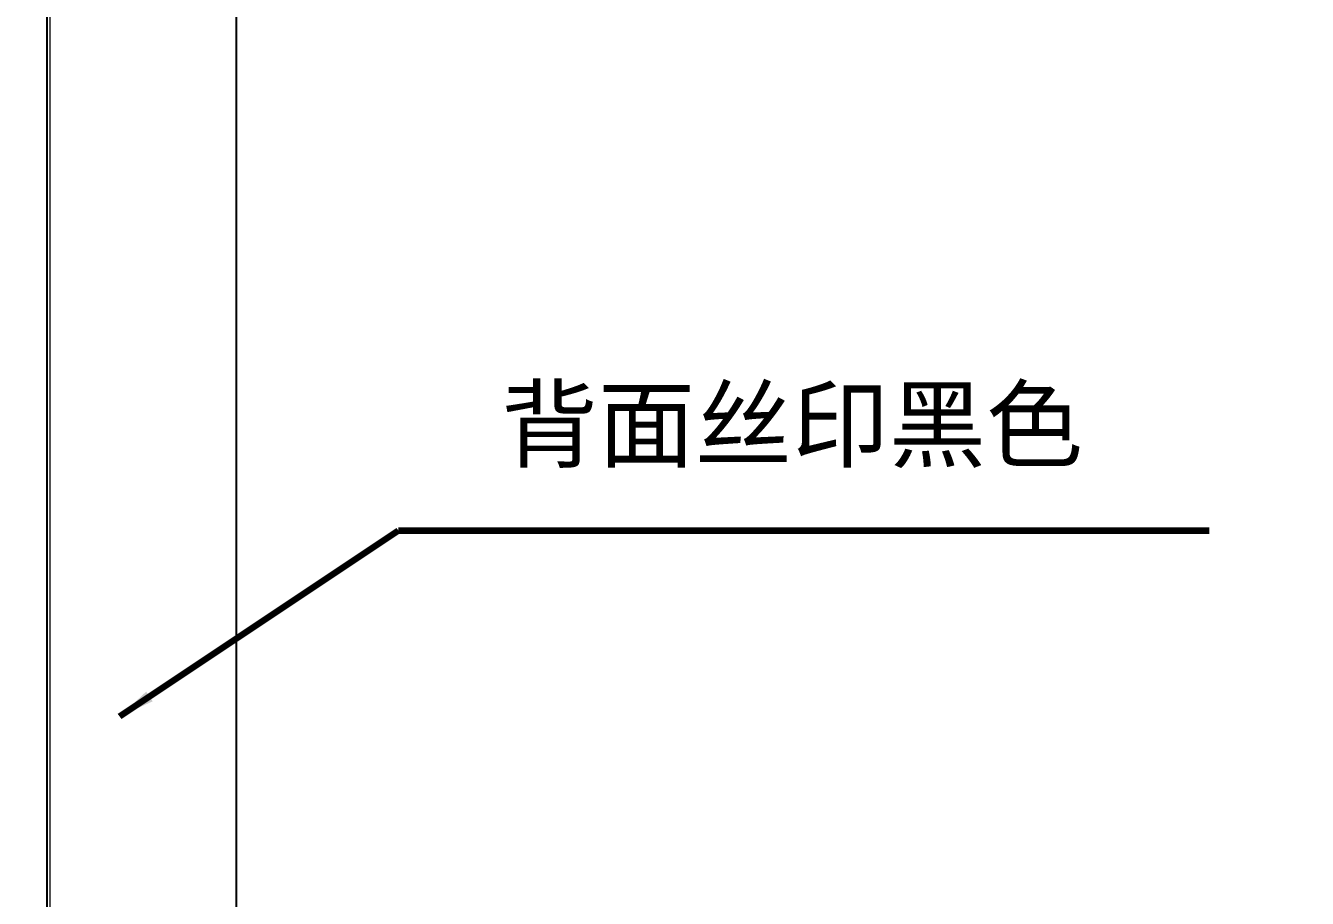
# Model space of a CAD drawing. Header units: millimetres. Extents: x 20905 to 43117, y -15595 to -5301.
# Drawn here: x 21054.3 to 21144.4, y -15090.7 to -15029.3 of the extents above; entities that cross this region are included whole.
import ezdxf

# ---------------------------------------------------------------- set-up
doc = ezdxf.new("R2010")
doc.units = ezdxf.units.MM
doc.header["$LTSCALE"] = 0.2
doc.header["$PDMODE"] = 35
for name, color, linetype in [('DIM', 4, 'Continuous'), ('LENS', 6, 'Continuous'), ('保护膜', 3, 'Continuous')]:
    doc.layers.add(name, color=color, linetype=linetype)
doc.styles.add('TXT', font='arial.ttf', dxfattribs={"height": 3.5})
doc.styles.add('宋体', font='arial.ttf')
doc.dimstyles.get("Standard").update_dxf_attribs({"dimtxt": 4, "dimasz": 2.5, "dimexe": 1, "dimexo": 1, "dimtad": 1, "dimdsep": 46, "dimtxsty": '宋体', "dimcen": 0.09, "dimclrd": 256, "dimclre": 256, "dimclrt": 256, "dimadec": 0, "dimazin": 0, "dimtp": 0.005, "dimtm": 0.005, "dimtfac": 1, "dimtofl": 0, "dimtmove": 0, "dimatfit": 3, "dimfxl": 1, "dimtolj": 1, "dimlwd": -1, "dimlwe": -1, "dimarcsym": 0})
doc.dimstyles.new('STANDARD$0', dxfattribs={"dimtxt": 1.8, "dimasz": 2, "dimexe": 0.5, "dimexo": 0.6, "dimgap": 0.3, "dimtad": 0, "dimzin": 9, "dimdsep": 46, "dimtxsty": 'TXT', "dimcen": -2, "dimclrd": 256, "dimclre": 256, "dimclrt": 256, "dimadec": 1, "dimazin": 2, "dimtp": 0.2, "dimtm": 0.2, "dimtfac": 0.5, "dimtmove": 0, "dimatfit": 3, "dimfxl": 1, "dimtolj": 2, "dimarcsym": 0})

# ---------------------------------------------------------------- blocks, each defined once
blk = doc.blocks.new('*D18')
at = {"layer": 'Defpoints', "color": 0, "transparency": 16777216}
for p in [(21061.624, -14967.723), (21001.864, -15123.923), (21062.95, -15123.923)]:
    blk.add_point(p, dxfattribs=at)
at = {"layer": 'DIM', "lineweight": -2, "transparency": 16777216}
for p, q in [((21061.124, -14967.723), (20999.864, -14967.723)), ((21001.864, -14970.223), (21001.864, -15121.423)), ((21062.45, -15123.923), (20999.864, -15123.923))]:
    blk.add_line(p, q, dxfattribs=at)
at = {"layer": 'DIM', "transparency": 16777216}
for points in [[(21001.447, -14970.223), (21002.281, -14970.223), (21001.864, -14967.723)], [(21001.447, -15121.423), (21002.281, -15121.423), (21001.864, -15123.923)]]:
    blk.add_solid(points, dxfattribs=at)
at = {"layer": 'DIM', "transparency": 16777216, "insert": (20992.864, -15045.652), "char_height": 6, "attachment_point": 2, "rotation": 90, "line_spacing_factor": 0.9, "style": '宋体'}
blk.add_mtext('\\A2;156.20%%P0.1(LENS OD)', dxfattribs=at)
blk = doc.blocks.new('*D34')
at = {"layer": 'Defpoints', "color": 0, "transparency": 16777216}
for p in [(21069.086, -14977.643), (21014.479, -15114.003), (21069.086, -15114.003)]:
    blk.add_point(p, dxfattribs=at)
at = {"layer": 'DIM', "lineweight": -2, "transparency": 16777216}
for p, q in [((21068.586, -14977.643), (21012.479, -14977.643)), ((21014.479, -14980.143), (21014.479, -15111.503)), ((21068.586, -15114.003), (21012.479, -15114.003))]:
    blk.add_line(p, q, dxfattribs=at)
at = {"layer": 'DIM', "transparency": 16777216}
for points in [[(21014.063, -14980.143), (21014.896, -14980.143), (21014.479, -14977.643)], [(21014.063, -15111.503), (21014.896, -15111.503), (21014.479, -15114.003)]]:
    blk.add_solid(points, dxfattribs=at)
at = {"layer": 'DIM', "transparency": 16777216, "insert": (21009.546, -15045.823), "char_height": 6, "attachment_point": 5, "rotation": 90, "style": '宋体'}
blk.add_mtext('\\A2;136.36%%P0.2(LENS VA)', dxfattribs=at)

msp = doc.modelspace()

# ---------------------------------------------------------------- linework, layer by layer
at = {"layer": 'LENS', "linetype": 'Continuous'}
msp.add_lwpolyline([(21055.7737, -14973.073, -0.4142136), (21061.1237, -14967.723), (21294.6237, -14967.723, -0.4142136), (21299.9737, -14973.073), (21299.9737, -15118.573, -0.4142136), (21294.6237, -15123.923), (21061.1237, -15123.923, -0.4142136), (21055.7737, -15118.573)], format="xyb", close=True, dxfattribs=at)
msp.add_lwpolyline([(21069.0857, -14977.643), (21286.6617, -14977.643), (21286.6617, -15114.003), (21069.0857, -15114.003)], close=True, dxfattribs=at)
at = {"layer": '保护膜', "color": 3, "lineweight": 0}
msp.add_lwpolyline([(21055.9737, -14973.073, -0.4142136), (21061.1237, -14967.923), (21294.6237, -14967.923, -0.4142136), (21299.7737, -14973.073), (21299.7737, -15118.573, -0.4142136), (21294.6237, -15123.723), (21061.1237, -15123.723, -0.4142136), (21055.9737, -15118.573)], format="xyb", close=True, dxfattribs=at)

# ---------------------------------------------------------------- texts
at = {"layer": 'DIM', "insert": (21087.6786, -15054.8397), "char_height": 5, "width": 52.278341, "attachment_point": 1, "style": '宋体'}
msp.add_mtext('{\\fSimHei|b0|i0|c134|p49;背面丝印黑色}', dxfattribs=at)

# ---------------------------------------------------------------- dimensions: what is measured, and where the dimension line sits
at = {"layer": 'DIM'}
dim = msp.add_linear_dim(base=(21001.8639, -15123.923), p1=(21061.6242, -14967.723), p2=(21062.9503, -15123.923), angle=270, text='<>%%P0.1(LENS OD)', dimstyle='STANDARD$0', override={"dimtxt": 6, "dimasz": 2.5, "dimexe": 2, "dimexo": 0.5, "dimgap": 1, "dimtad": 1, "dimzin": 0, "dimtxsty": '宋体', "dimaunit": 1, "dimadec": 4, "dimatfit": 0, "dimtvp": 0.928571, "dimarcsym": 2}, dxfattribs=at)
dim.commit()
dim.dimension.update_dxf_attribs({"geometry": '*D18', "text_midpoint": (21001.8639, -15045.6521), "dimtype": 128})
dim = msp.add_linear_dim(base=(21014.4793, -15114.003), p1=(21069.0857, -14977.643), p2=(21069.0857, -15114.003), angle=90, text='<>%%P0.2(LENS VA)', dimstyle='STANDARD$0', override={"dimtxt": 6, "dimasz": 2.5, "dimexe": 2, "dimexo": 0.5, "dimgap": 1, "dimtad": 1, "dimzin": 0, "dimtxsty": '宋体', "dimaunit": 1, "dimadec": 4, "dimatfit": 0, "dimtvp": 0.928571, "dimarcsym": 2}, dxfattribs=at)
dim.commit()
dim.dimension.update_dxf_attribs({"geometry": '*D34', "text_midpoint": (21009.5462, -15045.823)})

# ---------------------------------------------------------------- leaders
msp.add_leader([(21060.8804, -15077.8524), (21080.4709, -15064.7917), (21137.4807, -15064.7917)], dimstyle='Standard', override={"dimtxt": 6, "dimexe": 2, "dimexo": 0, "dimgap": 1, "dimcen": -2, "dimaunit": 1, "dimadec": 4, "dimazin": 2, "dimtp": 0.2, "dimtm": 0.2, "dimtfac": 0.5, "dimtofl": 1, "dimatfit": 0, "dimtvp": 0.928571, "dimtolj": 2, "dimlwd": 65534, "dimlwe": 65534, "dimarcsym": 2}, dxfattribs=at)

doc.saveas('drawing.dxf')
